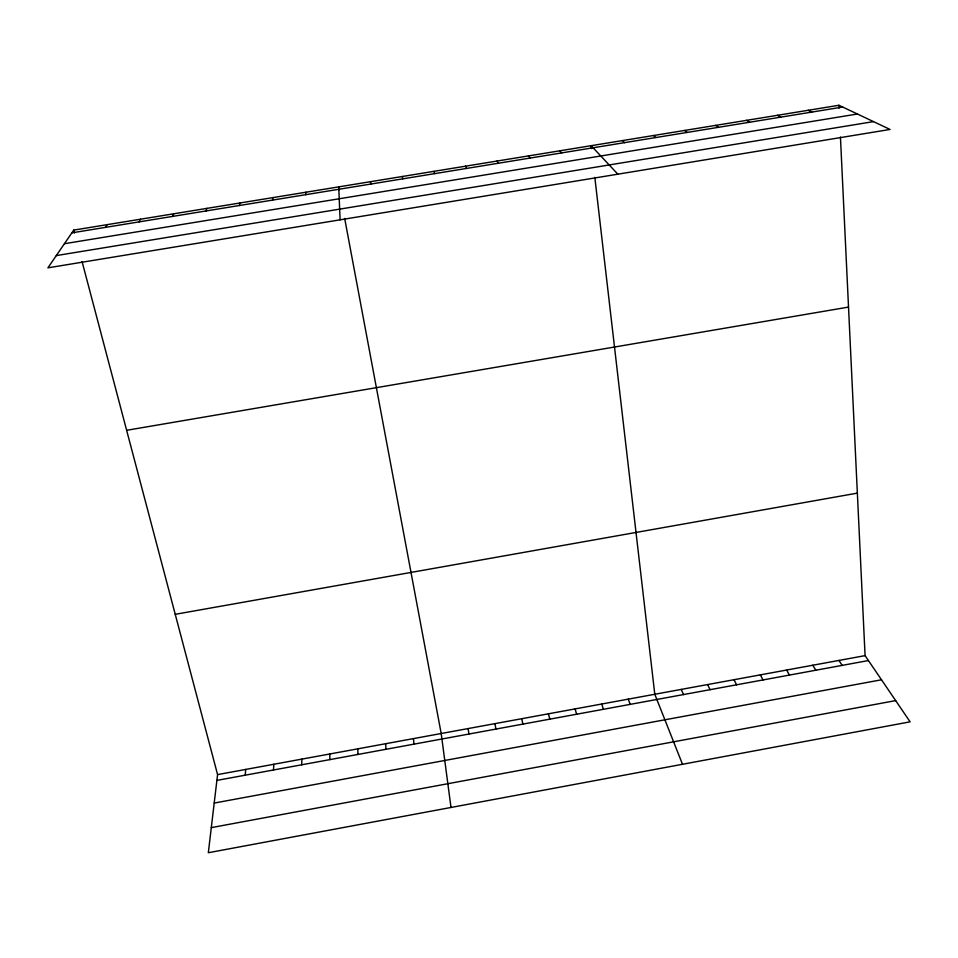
<?xml version="1.0" encoding="UTF-8"?>
<svg xmlns="http://www.w3.org/2000/svg" width="958" height="958" viewBox="0 0 958 958"><rect width="100%" height="100%" fill="white"/><g stroke="black" fill="none" stroke-linecap="round" stroke-linejoin="round"><path stroke-width="1.44" d="M301.71 764.795L301.854 759.119M273.497 769.992L273.82 764.268M305.758 194.678L305.901 192.223M245.224 775.19L245.727 769.43M82.065 261.558L217.574 774.603L208.329 852.728L910.1 721.829L865.074 655.631L840.441 137.018M272.587 200.09L272.982 197.599M239.332 205.527L239.979 202.976M206.006 210.964L206.892 208.377M172.596 216.412L173.733 213.79M139.102 221.885L140.479 219.214M105.524 227.357L107.164 224.651M73.754 230.1L47.9 267.845L890.054 129.45L838.933 105.272L73.754 230.1L74.508 232.962M211.299 827.628L895.658 700.597M217.574 774.603L865.074 655.631M216.891 780.399L868.415 660.553M214.209 803.067L881.504 679.785M175.242 614.317L857.35 493.131M126.636 430.298L848.513 307.087M71.862 232.854L842.681 107.045M64.425 243.715L857.41 114.014M56.294 255.594L873.492 121.618M808.205 110.29L811.737 112.098M777.405 115.307L780.71 117.163M746.545 120.349L749.623 122.241M715.602 125.39L718.464 127.318M684.599 130.456L687.233 132.42M653.512 135.521L655.931 137.533M622.365 140.598L624.544 142.646M617.862 174.188L591.146 145.7L591.469 148.574M559.843 150.801L561.58 152.933M528.481 155.914L529.978 158.082M838.969 660.433L842.154 665.391M812.803 665.235L815.833 670.229M497.046 161.052L498.304 163.255M786.602 670.049L789.464 675.079M760.341 674.875L763.047 679.94M734.032 679.713L736.57 684.802M707.663 684.551L710.046 689.688M465.528 166.189L466.57 168.44M681.258 689.413L683.473 694.574M682.503 764.28L654.793 694.275L594.822 177.374M628.268 699.148L630.16 704.381M433.938 171.338L434.752 173.626M601.708 704.022L603.432 709.303M575.075 708.92L576.644 714.225M548.407 713.818L549.808 719.159M402.288 176.5L402.851 178.835M521.679 718.728L522.912 724.104M494.903 723.649L495.969 729.062M339.288 189.732L338.749 186.87L340.09 219.825M344.664 218.4L441.195 733.517L451.002 807.462M468.079 728.583L468.977 734.032M370.554 181.685L370.89 184.056M413.437 738.618L413.988 744.15M385.631 743.731L386.002 749.3M838.933 105.272L839.064 108.158M357.765 748.845L357.969 754.449M329.839 753.982L329.863 759.622"/></g></svg>
